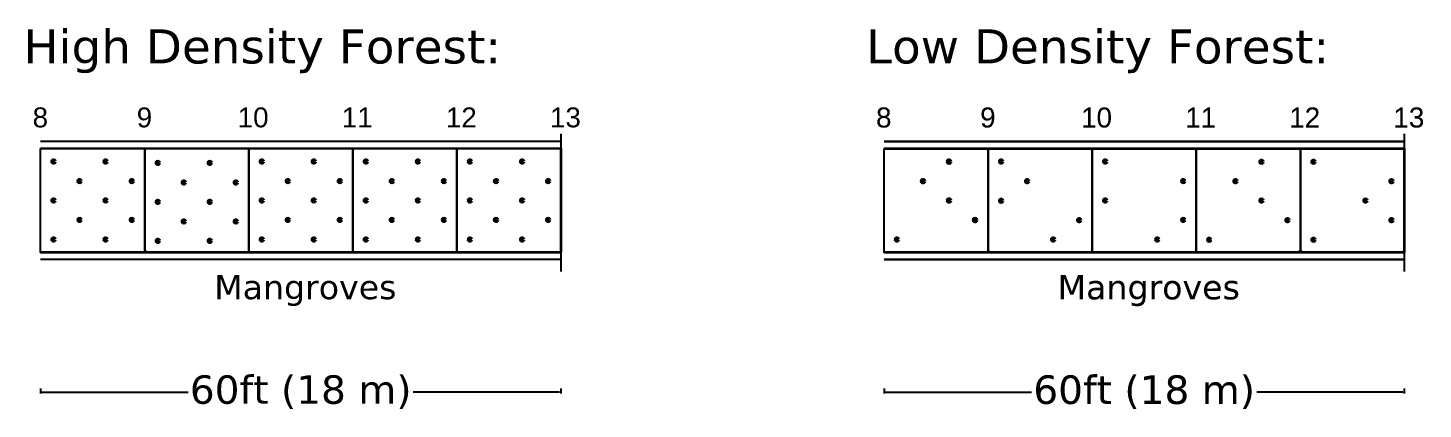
# Model space of a CAD drawing. Header units: feet. Extents: x 0 to 695, y -979 to -294.
# Drawn here: x 0.16 to 49.18, y -477.65 to -464.24 of the extents above; entities that cross this region are included whole.
import ezdxf

# ---------------------------------------------------------------- set-up
doc = ezdxf.new("R2010")
doc.units = ezdxf.units.FT
doc.header["$MEASUREMENT"] = 0
doc.header["$PDMODE"] = 35
for name, color, linetype in [(').5 layer template', 7, 'Continuous'), ('ATM Mangroves', 3, 'Continuous'), ('No of Bays', 2, 'Continuous'), ('Slabs', 7, 'Continuous')]:
    doc.layers.add(name, color=color, linetype=linetype)
doc.styles.get("Standard").update_dxf_attribs({"font": 'verdana.ttf'})
doc.dimstyles.new('Meters', dxfattribs={"dimscale": 0.25, "dimtxt": 1, "dimasz": 0.18, "dimexe": 0.178, "dimexo": 0.0625, "dimgap": 0.09, "dimtad": 0, "dimtih": 1, "dimtoh": 1, "dimzin": 0, "dimdsep": 46, "dimtxsty": 'Standard', "dimcen": 0.09, "dimazin": 0, "dimtfac": 1, "dimtofl": 0, "dimtmove": 0, "dimatfit": 3, "dimfxl": 0.5, "dimfxlon": 1, "dimtolj": 1, "dimtzin": 0, "dimarcsym": 0})

# ---------------------------------------------------------------- blocks, each defined once
blk = doc.blocks.new('*D32')
at = {"color": 0, "lineweight": -2, "transparency": 16777216}
for p, q in [((0.603, -476.927), (0.603, -477.097)), ((18.882, -476.927), (18.882, -477.097)), ((0.648, -477.052), (5.788, -477.052)), ((18.837, -477.052), (13.697, -477.052))]:
    blk.add_line(p, q, dxfattribs=at)
at = {"color": 0, "transparency": 16777216}
for points in [[(0.648, -477.045), (0.648, -477.06), (0.603, -477.052)], [(18.837, -477.045), (18.837, -477.06), (18.882, -477.052)]]:
    blk.add_solid(points, dxfattribs=at)
at = {"layer": 'Defpoints', "color": 0, "transparency": 16777216}
for p in [(0.603, -472.137), (18.882, -472.141), (18.882, -477.052)]:
    blk.add_point(p, dxfattribs=at)
at = {"color": 0, "transparency": 16777216, "insert": (9.743, -477.052), "char_height": 0.25, "attachment_point": 5}
blk.add_mtext('\\A1;{\\H4x;60ft (18 m)}', dxfattribs=at)
blk = doc.blocks.new('*D33')
at = {"color": 0, "lineweight": -2, "transparency": 16777216}
for p, q in [((30.238, -476.927), (30.238, -477.097)), ((48.517, -476.927), (48.517, -477.097)), ((30.283, -477.052), (35.423, -477.052)), ((48.472, -477.052), (43.332, -477.052))]:
    blk.add_line(p, q, dxfattribs=at)
at = {"color": 0, "transparency": 16777216}
for points in [[(30.283, -477.045), (30.283, -477.06), (30.238, -477.052)], [(48.472, -477.045), (48.472, -477.06), (48.517, -477.052)]]:
    blk.add_solid(points, dxfattribs=at)
at = {"layer": 'Defpoints', "color": 0, "transparency": 16777216}
for p in [(30.238, -472.137), (48.517, -472.141), (48.517, -477.052)]:
    blk.add_point(p, dxfattribs=at)
at = {"color": 0, "transparency": 16777216, "insert": (39.378, -477.052), "char_height": 0.25, "attachment_point": 5}
blk.add_mtext('\\A1;{\\H4x;60ft (18 m)}', dxfattribs=at)
blk = doc.blocks.new('*D104')
at = {"color": 0, "lineweight": -2, "transparency": 16777216}
for p, q in [((30.238, -476.934), (30.238, -477.104)), ((48.517, -476.934), (48.517, -477.104)), ((30.283, -477.059), (35.423, -477.059)), ((48.472, -477.059), (43.332, -477.059))]:
    blk.add_line(p, q, dxfattribs=at)
at = {"color": 0, "transparency": 16777216}
for points in [[(30.283, -477.052), (30.283, -477.067), (30.238, -477.059)], [(48.472, -477.052), (48.472, -477.067), (48.517, -477.059)]]:
    blk.add_solid(points, dxfattribs=at)
at = {"layer": 'Defpoints', "color": 0, "transparency": 16777216}
for p in [(30.238, -472.144), (48.517, -472.148), (48.517, -477.059)]:
    blk.add_point(p, dxfattribs=at)
at = {"color": 0, "transparency": 16777216, "insert": (39.378, -477.059), "char_height": 0.25, "attachment_point": 5}
blk.add_mtext('\\A1;{\\H4x;60ft (18 m)}', dxfattribs=at)

msp = doc.modelspace()

# ---------------------------------------------------------------- linework, layer by layer
at = {"transparency": 33554687}
for points in [[(0.603, -468.229), (18.882, -468.229)], [(0.603, -468.229), (18.882, -468.229)], [(18.882, -468.479), (0.603, -468.479)], [(18.882, -468.479), (0.603, -468.479)], [(30.238, -468.229), (48.517, -468.229)], [(30.238, -468.237), (48.517, -468.237)], [(30.238, -468.237), (48.517, -468.237)], [(48.517, -468.479), (30.238, -468.479)], [(48.517, -468.487), (30.238, -468.487)], [(48.517, -468.487), (30.238, -468.487)], [(0.603, -472.137), (18.882, -472.137)], [(0.603, -472.137), (18.882, -472.137)], [(18.882, -472.387), (0.603, -472.387)], [(18.882, -472.387), (0.603, -472.387)], [(30.238, -472.137), (48.517, -472.137)], [(30.238, -472.144), (48.517, -472.144)], [(30.238, -472.144), (48.517, -472.144)], [(48.517, -472.387), (30.238, -472.387)], [(48.517, -472.394), (30.238, -472.394)], [(48.517, -472.394), (30.238, -472.394)]]:
    msp.add_lwpolyline(points, dxfattribs=at)
at = {"color": 1, "transparency": 33554687}
for points in [[(0.603, -468.479), (18.882, -468.483), (18.882, -472.141), (0.603, -472.137)], [(0.603, -468.479), (18.882, -468.483), (18.882, -472.141), (0.603, -472.137)], [(30.238, -468.479), (48.517, -468.483), (48.517, -472.141), (30.238, -472.137)], [(30.238, -468.487), (48.517, -468.49), (48.517, -472.148), (30.238, -472.144)], [(30.238, -468.487), (48.517, -468.49), (48.517, -472.148), (30.238, -472.144)]]:
    msp.add_lwpolyline(points, close=True, dxfattribs=at)
at = {"layer": 'ATM Mangroves', "color": 7, "transparency": 33554687}
for p, q in [((18.882, -467.97), (18.882, -472.804)), ((18.882, -467.97), (18.882, -472.804)), ((48.517, -467.97), (48.517, -472.804)), ((48.517, -467.977), (48.517, -472.811)), ((48.517, -467.977), (48.517, -472.811)), ((4.261, -468.484), (4.261, -468.929)), ((33.896, -468.484), (33.896, -468.929)), ((33.896, -468.491), (33.896, -468.936)), ((4.261, -472.13), (4.261, -471.685)), ((33.896, -472.13), (33.896, -471.685)), ((33.896, -472.137), (33.896, -471.692))]:
    msp.add_line(p, q, dxfattribs=at)
for points in [[(0.603, -472.13), (0.603, -468.479)], [(0.603, -472.13), (0.603, -468.479)], [(18.882, -472.137), (18.882, -468.483)], [(18.882, -472.137), (18.882, -468.483)], [(30.238, -472.13), (30.238, -468.479)], [(30.238, -472.137), (30.238, -468.487)], [(30.238, -472.137), (30.238, -468.487)], [(48.517, -472.137), (48.517, -468.483)], [(48.517, -472.144), (48.517, -468.49)], [(48.517, -472.144), (48.517, -468.49)]]:
    msp.add_lwpolyline(points, dxfattribs=at)
at = {"layer": 'ATM Mangroves', "color": 7, "lineweight": 50, "ltscale": 1.5, "transparency": 33554687}
for centre in [(1.06, -468.941), (2.889, -468.941), (4.718, -468.991), (6.547, -468.991), (8.376, -468.941), (10.204, -468.941), (12.033, -468.941), (13.862, -468.941), (15.691, -468.941), (17.52, -468.941), (32.52, -468.941), (32.524, -468.948), (34.353, -468.941), (38.011, -468.941), (43.497, -468.948), (45.326, -468.948), (1.975, -469.627), (3.804, -469.627), (9.29, -469.627), (11.119, -469.627), (12.948, -469.627), (14.776, -469.627), (16.605, -469.627), (18.434, -469.627), (31.606, -469.627), (31.61, -469.634), (35.267, -469.634), (40.754, -469.627), (42.583, -469.634), (48.069, -469.634), (5.632, -469.677), (7.461, -469.677), (1.06, -470.312), (2.889, -470.309), (4.718, -470.362), (6.547, -470.359), (8.376, -470.312), (10.204, -470.309), (12.033, -470.312), (13.862, -470.309), (15.691, -470.312), (17.52, -470.309), (32.52, -470.309), (32.524, -470.316), (34.353, -470.32), (38.011, -470.312), (43.497, -470.316), (47.155, -470.316), (1.975, -470.998), (3.804, -470.998), (5.632, -471.048), (7.461, -471.048), (9.29, -470.998), (11.119, -470.998), (12.948, -470.998), (14.776, -470.998), (16.605, -470.998), (18.434, -470.998), (33.435, -470.998), (33.439, -471.005), (37.096, -471.005), (40.754, -470.998), (44.411, -471.005), (48.069, -471.005), (1.06, -471.684), (2.889, -471.684), (4.718, -471.734), (6.547, -471.734), (8.376, -471.684), (10.204, -471.684), (12.033, -471.684), (13.862, -471.684), (15.691, -471.684), (17.52, -471.684), (30.692, -471.684), (36.182, -471.684), (39.839, -471.684), (41.668, -471.691), (45.326, -471.691)]:
    msp.add_circle(centre, 0.05, dxfattribs=at)
at = {"layer": 'ATM Mangroves', "color": 7, "transparency": 33554687}
for centre, start, end in [((4.261, -468.484), 270, 270.0009), ((4.261, -468.484), 270, 270.0009), ((33.896, -468.484), 270, 270.0009), ((33.896, -468.491), 270, 270.0009), ((33.896, -468.491), 270, 270.0009), ((48.526, -468.484), 180, 270.0009), ((4.261, -470.308), 89.9983, 90), ((4.261, -470.308), 270, 270.0017), ((7.918, -470.308), 89.9983, 90), ((7.918, -470.308), 270, 270.0017), ((11.576, -470.308), 89.9983, 90), ((11.576, -470.308), 270, 270.0017), ((15.234, -470.308), 89.9983, 90), ((15.234, -470.308), 270, 270.0017), ((18.891, -470.308), 89.9991, 90), ((18.891, -470.308), 89.9983, 90), ((18.891, -470.308), 89.9991, 90), ((18.891, -470.308), 89.9983, 90), ((18.891, -470.308), 270, 270.0009), ((18.891, -470.308), 270, 270.0017), ((18.891, -470.308), 270, 270.0009), ((18.891, -470.308), 270, 270.0017), ((33.896, -470.308), 89.9983, 90), ((33.896, -470.315), 89.9983, 90), ((33.896, -470.308), 270, 270.0017), ((33.896, -470.315), 270, 270.0017), ((37.553, -470.308), 89.9983, 90), ((37.553, -470.315), 89.9983, 90), ((37.553, -470.308), 270, 270.0017), ((37.553, -470.315), 270, 270.0017), ((41.211, -470.308), 89.9983, 90), ((41.211, -470.315), 89.9983, 90), ((41.211, -470.308), 270, 270.0017), ((41.211, -470.315), 270, 270.0017), ((44.869, -470.308), 89.9983, 90), ((44.869, -470.315), 89.9983, 90), ((44.869, -470.308), 270, 270.0017), ((44.869, -470.315), 270, 270.0017), ((48.526, -470.308), 89.9991, 90), ((48.526, -470.308), 89.9983, 90), ((48.526, -470.315), 89.9991, 90), ((48.526, -470.315), 89.9983, 90), ((48.526, -470.315), 89.9991, 90), ((48.526, -470.315), 89.9983, 90), ((48.526, -470.308), 270, 270.0009), ((48.526, -470.308), 270, 270.0017), ((48.526, -470.315), 270, 270.0009), ((48.526, -470.315), 270, 270.0017), ((48.526, -470.315), 270, 270.0009), ((48.526, -470.315), 270, 270.0017), ((4.261, -472.13), 89.9983, 90), ((4.261, -472.13), 0, 90), ((4.261, -472.13), 89.9983, 90), ((33.896, -472.13), 89.9983, 90), ((33.896, -472.137), 89.9983, 90), ((33.896, -472.137), 0, 90), ((33.896, -472.137), 89.9983, 90), ((44.869, -472.13), 0, 180), ((48.526, -472.13), 90, 180)]:
    msp.add_arc(centre, 0.05, start, end, dxfattribs=at)
at = {"layer": 'Slabs', "color": 0, "transparency": 33554687}
for points in [[(0.603, -468.484), (4.261, -468.484), (4.261, -472.13), (0.603, -472.13)], [(4.261, -468.484), (7.918, -468.484), (7.918, -472.13), (4.261, -472.13)], [(7.918, -468.484), (11.576, -468.484), (11.576, -472.13), (7.918, -472.13)], [(11.576, -468.484), (15.234, -468.484), (15.234, -472.13), (11.576, -472.13)], [(15.234, -468.484), (18.891, -468.484), (18.891, -472.13), (15.234, -472.13)], [(30.238, -468.484), (33.896, -468.484), (33.896, -472.13), (30.238, -472.13)], [(30.238, -468.491), (33.896, -468.491), (33.896, -472.137), (30.238, -472.137)], [(33.896, -468.484), (37.553, -468.484), (37.553, -472.13), (33.896, -472.13)], [(33.896, -468.491), (37.553, -468.491), (37.553, -472.137), (33.896, -472.137)], [(37.553, -468.484), (41.211, -468.484), (41.211, -472.13), (37.553, -472.13)], [(37.553, -468.491), (41.211, -468.491), (41.211, -472.137), (37.553, -472.137)], [(41.211, -468.484), (44.869, -468.484), (44.869, -472.13), (41.211, -472.13)], [(41.211, -468.491), (44.869, -468.491), (44.869, -472.137), (41.211, -472.137)], [(44.869, -468.484), (48.526, -468.484), (48.526, -472.13), (44.869, -472.13)], [(44.869, -468.491), (48.526, -468.491), (48.526, -472.137), (44.869, -472.137)]]:
    msp.add_lwpolyline(points, close=True, dxfattribs=at)

# ---------------------------------------------------------------- texts
at = {"layer": ').5 layer template', "transparency": 33554687, "char_height": 1.2, "attachment_point": 1}
for s, width, heights, insert in [('High Density Forest:  ', 22.1912, [9.071], (-0.004, -464.292)), ('Low Density Forest: ', 17.84788, [5.785], (29.604, -464.292))]:
    msp.add_mtext_dynamic_manual_height_columns(s, width=width, gutter_width=1, heights=heights, dxfattribs=dict(at, insert=insert))
at = {"color": 0, "transparency": 33554687, "char_height": 0.85, "attachment_point": 1}
for insert in [(6.699, -472.933), (36.334, -472.933), (36.334, -472.94)]:
    msp.add_mtext_dynamic_manual_height_columns('Mangroves', width=2.03217, gutter_width=1, heights=[0], dxfattribs=dict(at, insert=insert))
at = {"layer": 'No of Bays', "color": 0, "transparency": 33554687, "char_height": 3.5, "width": 19.93909, "attachment_point": 1}
for s, insert in [('{\\f@Arial Unicode MS|b0|i0|c0|p34;\\H0.2x;8}', (0.323, -467.04)), ('{\\f@Arial Unicode MS|b0|i0|c0|p34;\\H0.2x;9}', (3.981, -467.04)), ('{\\f@Arial Unicode MS|b0|i0|c0|p34;\\H0.2x;10}', (7.527, -467.04)), ('{\\f@Arial Unicode MS|b0|i0|c0|p34;\\H0.2x;11}', (11.184, -467.04)), ('{\\f@Arial Unicode MS|b0|i0|c0|p34;\\H0.2x;12}', (14.842, -467.04)), ('{\\f@Arial Unicode MS|b0|i0|c0|p34;\\H0.2x;13}', (18.5, -467.04)), ('{\\f@Arial Unicode MS|b0|i0|c0|p34;\\H0.2x;8}', (29.958, -467.04)), ('{\\f@Arial Unicode MS|b0|i0|c0|p34;\\H0.2x;8}', (29.958, -467.047)), ('{\\f@Arial Unicode MS|b0|i0|c0|p34;\\H0.2x;9}', (33.616, -467.04)), ('{\\f@Arial Unicode MS|b0|i0|c0|p34;\\H0.2x;9}', (33.616, -467.047)), ('{\\f@Arial Unicode MS|b0|i0|c0|p34;\\H0.2x;10}', (37.162, -467.04)), ('{\\f@Arial Unicode MS|b0|i0|c0|p34;\\H0.2x;10}', (37.162, -467.047)), ('{\\f@Arial Unicode MS|b0|i0|c0|p34;\\H0.2x;11}', (40.82, -467.04)), ('{\\f@Arial Unicode MS|b0|i0|c0|p34;\\H0.2x;11}', (40.82, -467.047)), ('{\\f@Arial Unicode MS|b0|i0|c0|p34;\\H0.2x;12}', (44.477, -467.04)), ('{\\f@Arial Unicode MS|b0|i0|c0|p34;\\H0.2x;12}', (44.477, -467.047)), ('{\\f@Arial Unicode MS|b0|i0|c0|p34;\\H0.2x;13}', (48.135, -467.04)), ('{\\f@Arial Unicode MS|b0|i0|c0|p34;\\H0.2x;13}', (48.135, -467.047))]:
    msp.add_mtext(s, dxfattribs=dict(at, insert=insert))

# ---------------------------------------------------------------- dimensions: what is measured, and where the dimension line sits
at = {"color": 0, "transparency": 33554687}
for base, p1, p2, picture, middle in [((18.882, -477.052), (0.603, -472.137), (18.882, -472.141), '*D32', (9.743, -477.052)), ((48.517, -477.052), (30.238, -472.137), (48.517, -472.141), '*D33', (39.378, -477.052)), ((48.517, -477.059), (30.238, -472.144), (48.517, -472.148), '*D104', (39.378, -477.059))]:
    dim = msp.add_linear_dim(base=base, p1=p1, p2=p2, text='{\\H4x;60ft (<>)}', dimstyle='Meters', override={"dimdec": 0, "dimpost": ' m'}, dxfattribs=at)
    dim.commit()
    dim.dimension.update_dxf_attribs({"geometry": picture, "text_midpoint": middle})

doc.saveas('drawing.dxf')
